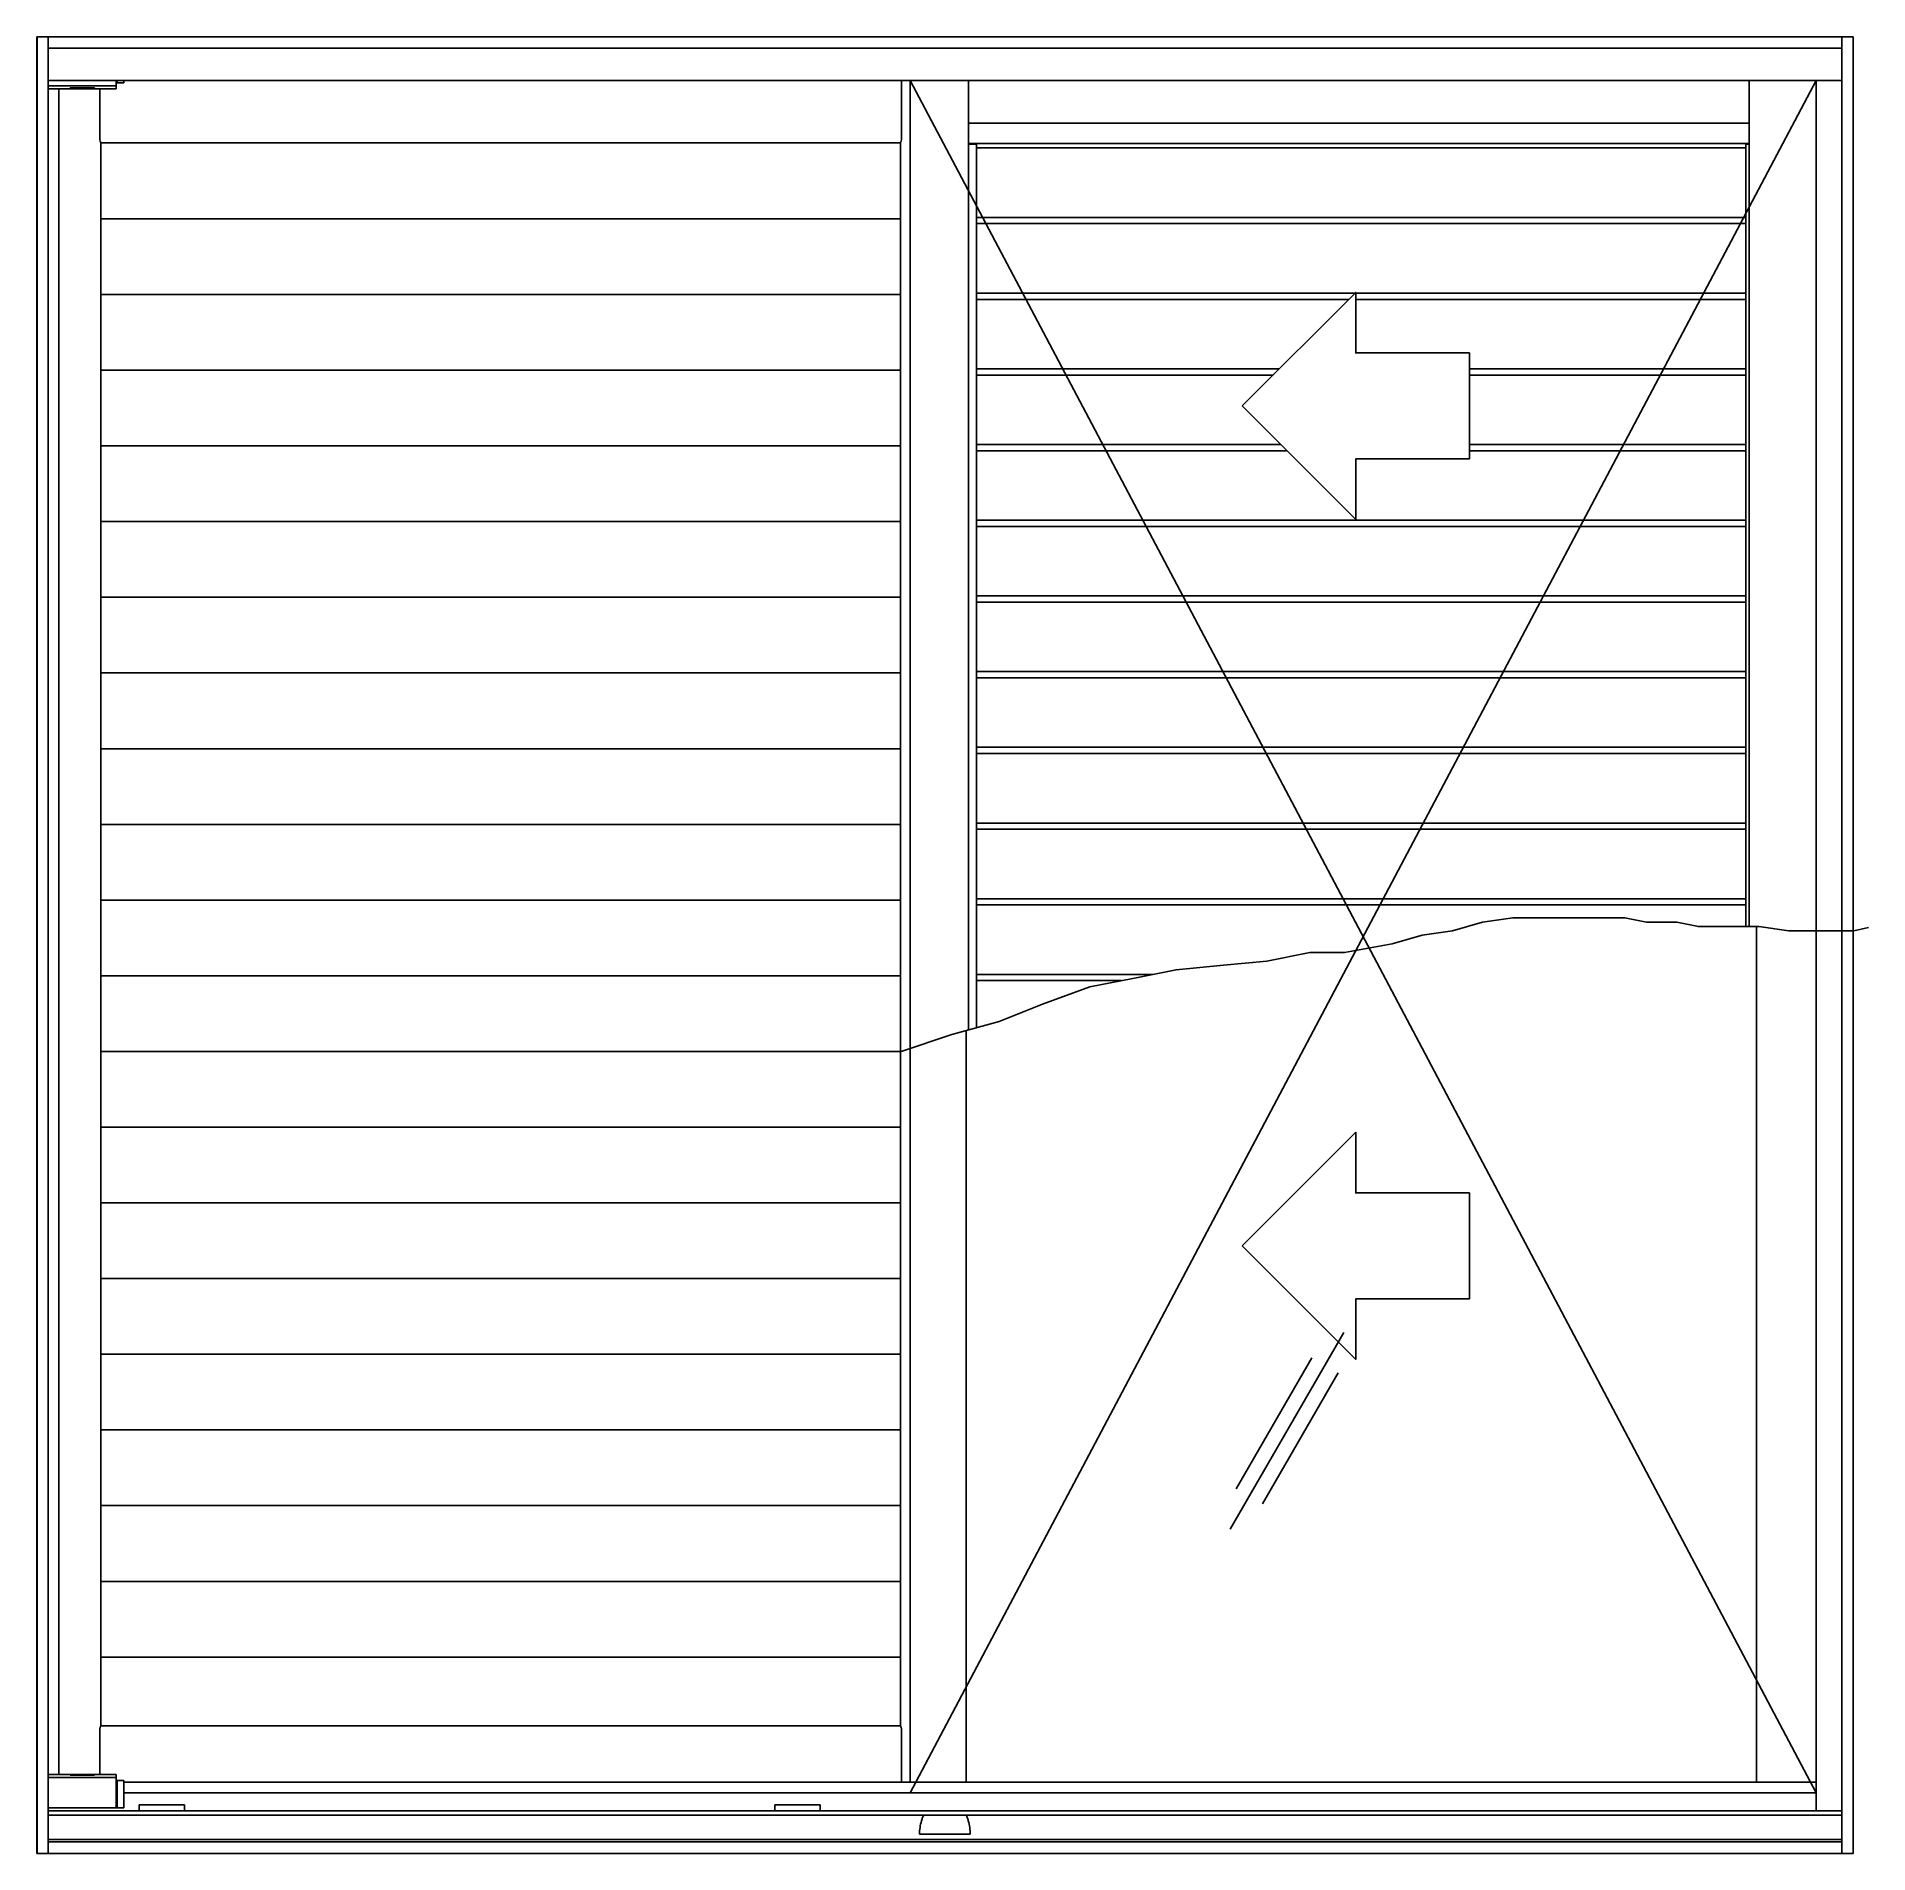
# Model space of a CAD drawing. Header units: millimetres. Extents: x 433.45 to 434.66, y 1052.27 to 1053.47.
import ezdxf

# ---------------------------------------------------------------- set-up
doc = ezdxf.new("R2010")
doc.units = ezdxf.units.MM
doc.header["$LTSCALE"] = 0.5
doc.layers.add('Gravia_Janelas', color=1, linetype='Continuous')

msp = doc.modelspace()

# ---------------------------------------------------------------- linework, layer by layer
at = {"layer": 'Gravia_Janelas'}
for p, q in [((433.4531, 1053.4699), (433.4535, 1053.4699)), ((433.4531, 1053.4699), (433.4531, 1052.2699)), ((433.4603, 1053.4699), (433.4535, 1053.4699)), ((433.4603, 1053.4699), (433.4607, 1053.4699)), ((433.4607, 1053.4699), (433.4607, 1053.4695)), ((433.4607, 1053.4699), (434.6455, 1053.4699)), ((433.4607, 1053.4627), (433.4607, 1053.4695)), ((433.4607, 1053.4627), (433.4607, 1053.4623)), ((433.4607, 1053.4623), (434.6455, 1053.4623)), ((433.4607, 1053.4623), (433.4607, 1052.2775)), ((434.6455, 1053.4695), (434.6455, 1053.4699)), ((434.6459, 1053.4699), (434.6455, 1053.4699)), ((434.6455, 1053.4695), (434.6455, 1053.4627)), ((434.6455, 1053.4623), (434.6455, 1053.4627)), ((434.6455, 1053.4623), (434.6455, 1052.2775)), ((434.6459, 1053.4699), (434.6527, 1053.4699)), ((434.6531, 1053.4699), (434.6527, 1053.4699)), ((434.6531, 1053.4699), (434.6531, 1052.2699)), ((434.6455, 1053.4409), (433.4607, 1053.4409)), ((433.5057, 1053.4375), (433.5057, 1053.4409)), ((433.5062, 1053.4395), (433.5057, 1053.4395)), ((433.5062, 1053.4409), (433.5062, 1053.4395)), ((433.5087, 1053.4395), (433.5062, 1053.4395)), ((433.5087, 1053.4395), (433.5107, 1053.4395)), ((433.5107, 1053.4409), (433.5107, 1053.4395)), ((434.6285, 1053.4409), (434.0301, 1052.31)), ((434.6285, 1052.31), (434.0301, 1053.4409)), ((434.0301, 1052.317), (434.0301, 1053.4409)), ((434.0686, 1052.8138), (434.0686, 1053.4409)), ((434.5844, 1052.8821), (434.5844, 1053.4409)), ((434.6285, 1053.4409), (434.6285, 1052.298)), ((433.5057, 1053.4375), (433.4607, 1053.4375)), ((433.4752, 1053.4355), (433.4607, 1053.4355)), ((433.4677, 1053.4355), (433.4677, 1052.3221)), ((433.4912, 1053.436), (433.4752, 1053.436)), ((433.4752, 1053.436), (433.4752, 1053.4355)), ((433.4752, 1053.436), (433.4912, 1053.436)), ((433.4752, 1053.436), (433.4752, 1053.4355)), ((433.4752, 1053.4355), (433.4912, 1053.4355)), ((433.4912, 1053.4355), (433.4912, 1053.436)), ((433.4912, 1053.436), (433.4912, 1053.4355)), ((433.5057, 1053.4355), (433.4912, 1053.4355)), ((433.5057, 1053.4355), (433.5057, 1053.4375)), ((434.5844, 1053.4128), (434.0686, 1053.4128)), ((433.4955, 1052.3541), (433.4955, 1053.3998)), ((434.0237, 1052.3541), (434.0237, 1053.3998)), ((434.5844, 1053.3993), (434.0686, 1053.3993)), ((434.0686, 1053.3988), (434.0739, 1053.3988)), ((434.0739, 1053.3964), (434.0739, 1053.3993)), ((434.0739, 1053.3954), (434.0739, 1053.3964)), ((434.5821, 1053.3964), (434.0739, 1053.3964)), ((434.0739, 1053.3954), (434.0739, 1053.3925)), ((434.0739, 1053.3535), (434.0739, 1053.3925)), ((434.5821, 1053.3993), (434.5821, 1053.3964)), ((434.5821, 1053.3988), (434.5844, 1053.3988)), ((434.5821, 1053.3964), (434.5821, 1053.3954)), ((434.5821, 1053.3925), (434.5821, 1053.3954)), ((434.5821, 1053.3925), (434.5821, 1053.3535)), ((434.0739, 1053.3535), (434.0739, 1053.3505)), ((434.5821, 1053.3505), (434.5821, 1053.3535)), ((434.0237, 1053.3496), (433.4955, 1053.3496)), ((434.0739, 1053.3464), (434.0739, 1053.3505)), ((434.5821, 1053.3505), (434.0739, 1053.3505)), ((434.0739, 1053.3454), (434.0739, 1053.3464)), ((434.5821, 1053.3464), (434.0739, 1053.3464)), ((434.0739, 1053.3454), (434.0739, 1053.3425)), ((434.0739, 1053.3035), (434.0739, 1053.3425)), ((434.5821, 1053.3505), (434.5821, 1053.3464)), ((434.5821, 1053.3464), (434.5821, 1053.3454)), ((434.5821, 1053.3425), (434.5821, 1053.3454)), ((434.5821, 1053.3425), (434.5821, 1053.3035)), ((434.0237, 1053.2996), (433.4955, 1053.2996)), ((434.0739, 1053.3035), (434.0739, 1053.3005)), ((434.0739, 1053.2964), (434.0739, 1053.3005)), ((434.324, 1053.3005), (434.0739, 1053.3005)), ((434.0739, 1053.2954), (434.0739, 1053.2964)), ((434.3199, 1053.2964), (434.0739, 1053.2964)), ((434.0739, 1053.2954), (434.0739, 1053.2925)), ((434.5821, 1053.3005), (434.3245, 1053.3005)), ((434.5821, 1053.2964), (434.3245, 1053.2964)), ((434.5821, 1053.3005), (434.5821, 1053.3035)), ((434.5821, 1053.3005), (434.5821, 1053.2964)), ((434.5821, 1053.2964), (434.5821, 1053.2954)), ((434.5821, 1053.2925), (434.5821, 1053.2954)), ((434.0739, 1053.2535), (434.0739, 1053.2925)), ((434.5821, 1053.2925), (434.5821, 1053.2535)), ((434.0237, 1053.2496), (433.4955, 1053.2496)), ((434.0739, 1053.2535), (434.0739, 1053.2505)), ((434.0739, 1053.2464), (434.0739, 1053.2505)), ((434.274, 1053.2505), (434.0739, 1053.2505)), ((434.0739, 1053.2454), (434.0739, 1053.2464)), ((434.2699, 1053.2464), (434.0739, 1053.2464)), ((434.0739, 1053.2454), (434.0739, 1053.2425)), ((434.5821, 1053.2505), (434.3995, 1053.2505)), ((434.5821, 1053.2464), (434.3995, 1053.2464)), ((434.5821, 1053.2505), (434.5821, 1053.2535)), ((434.5821, 1053.2505), (434.5821, 1053.2464)), ((434.5821, 1053.2464), (434.5821, 1053.2454)), ((434.5821, 1053.2425), (434.5821, 1053.2454)), ((434.0739, 1053.2035), (434.0739, 1053.2425)), ((434.5821, 1053.2425), (434.5821, 1053.2035)), ((434.0237, 1053.1996), (433.4955, 1053.1996)), ((434.0739, 1053.2035), (434.0739, 1053.2005)), ((434.0739, 1053.1964), (434.0739, 1053.2005)), ((434.275, 1053.2005), (434.0739, 1053.2005)), ((434.2791, 1053.1964), (434.0739, 1053.1964)), ((434.0739, 1053.1954), (434.0739, 1053.1964)), ((434.5821, 1053.2005), (434.3995, 1053.2005)), ((434.5821, 1053.1964), (434.3995, 1053.1964)), ((434.5821, 1053.2005), (434.5821, 1053.2035)), ((434.5821, 1053.2005), (434.5821, 1053.1964)), ((434.5821, 1053.1964), (434.5821, 1053.1954)), ((434.0739, 1053.1954), (434.0739, 1053.1925)), ((434.0739, 1053.1535), (434.0739, 1053.1925)), ((434.5821, 1053.1925), (434.5821, 1053.1954)), ((434.5821, 1053.1925), (434.5821, 1053.1535)), ((434.0237, 1053.1496), (433.4955, 1053.1496)), ((434.0739, 1053.1535), (434.0739, 1053.1505)), ((434.0739, 1053.1464), (434.0739, 1053.1505)), ((434.5821, 1053.1505), (434.0739, 1053.1505)), ((434.5821, 1053.1505), (434.5821, 1053.1535)), ((434.5821, 1053.1505), (434.5821, 1053.1464)), ((434.0739, 1053.1454), (434.0739, 1053.1464)), ((434.5821, 1053.1464), (434.0739, 1053.1464)), ((434.0739, 1053.1454), (434.0739, 1053.1425)), ((434.0739, 1053.0035), (434.0739, 1053.1425)), ((434.5821, 1053.1464), (434.5821, 1053.1454)), ((434.5821, 1053.1425), (434.5821, 1053.1454)), ((434.5821, 1053.1425), (434.5821, 1053.0035)), ((434.0237, 1053.0996), (433.4955, 1053.0996)), ((434.5821, 1053.1005), (434.0739, 1053.1005)), ((434.5821, 1053.0964), (434.0739, 1053.0964)), ((434.0237, 1053.0496), (433.4955, 1053.0496)), ((434.5821, 1053.0505), (434.0739, 1053.0505)), ((434.5821, 1053.0464), (434.0739, 1053.0464)), ((434.0739, 1053.0035), (434.0739, 1053.0005)), ((434.5821, 1053.0005), (434.5821, 1053.0035)), ((434.0237, 1052.9996), (433.4955, 1052.9996)), ((434.0739, 1052.9964), (434.0739, 1053.0005)), ((434.5821, 1053.0005), (434.0739, 1053.0005)), ((434.0739, 1052.9954), (434.0739, 1052.9964)), ((434.5821, 1052.9964), (434.0739, 1052.9964)), ((434.0739, 1052.9954), (434.0739, 1052.9925)), ((434.0739, 1052.9535), (434.0739, 1052.9925)), ((434.5821, 1053.0005), (434.5821, 1052.9964)), ((434.5821, 1052.9964), (434.5821, 1052.9954)), ((434.5821, 1052.9925), (434.5821, 1052.9954)), ((434.5821, 1052.9925), (434.5821, 1052.9535)), ((434.0237, 1052.9496), (433.4955, 1052.9496)), ((434.0739, 1052.9535), (434.0739, 1052.9505)), ((434.0739, 1052.9464), (434.0739, 1052.9505)), ((434.5821, 1052.9505), (434.0739, 1052.9505)), ((434.0739, 1052.9454), (434.0739, 1052.9464)), ((434.5821, 1052.9464), (434.0739, 1052.9464)), ((434.0739, 1052.9454), (434.0739, 1052.9425)), ((434.0739, 1052.9035), (434.0739, 1052.9425)), ((434.5821, 1052.9505), (434.5821, 1052.9535)), ((434.5821, 1052.9505), (434.5821, 1052.9464)), ((434.5821, 1052.9464), (434.5821, 1052.9454)), ((434.5821, 1052.9425), (434.5821, 1052.9454)), ((434.5821, 1052.9425), (434.5821, 1052.9035)), ((434.0237, 1052.8996), (433.4955, 1052.8996)), ((434.0739, 1052.9035), (434.0739, 1052.9005)), ((434.0739, 1052.8964), (434.0739, 1052.9005)), ((434.5821, 1052.9005), (434.0739, 1052.9005)), ((434.0739, 1052.8954), (434.0739, 1052.8964)), ((434.5821, 1052.8964), (434.0739, 1052.8964)), ((434.0739, 1052.8954), (434.0739, 1052.8925)), ((434.5821, 1052.9005), (434.5821, 1052.9035)), ((434.5821, 1052.9005), (434.5821, 1052.8964)), ((434.5821, 1052.8964), (434.5821, 1052.8954)), ((434.5821, 1052.8925), (434.5821, 1052.8954)), ((434.0739, 1052.8535), (434.0739, 1052.8925)), ((434.5821, 1052.8925), (434.5821, 1052.8821)), ((434.5892, 1052.8821), (434.5892, 1052.317)), ((434.0237, 1052.8496), (433.4955, 1052.8496)), ((434.0739, 1052.8535), (434.0739, 1052.8505)), ((434.0739, 1052.8464), (434.0739, 1052.8505)), ((434.1901, 1052.8505), (434.0739, 1052.8505)), ((434.0739, 1052.8454), (434.0739, 1052.8464)), ((434.1696, 1052.8464), (434.0739, 1052.8464)), ((434.0739, 1052.8454), (434.0739, 1052.8425)), ((434.0739, 1052.8153), (434.0739, 1052.8425)), ((434.067, 1052.8134), (434.067, 1052.317)), ((434.0237, 1052.7996), (433.4955, 1052.7996)), ((434.0237, 1052.7496), (433.4955, 1052.7496)), ((434.0237, 1052.6996), (433.4955, 1052.6996)), ((434.0237, 1052.6496), (433.4955, 1052.6496)), ((434.3166, 1052.614), (434.2416, 1052.484)), ((434.0237, 1052.5996), (433.4955, 1052.5996)), ((434.2954, 1052.5973), (434.2454, 1052.5107)), ((434.3128, 1052.5873), (434.2628, 1052.5007)), ((434.0237, 1052.5496), (433.4955, 1052.5496)), ((434.0237, 1052.4996), (433.4955, 1052.4996)), ((434.0237, 1052.4496), (433.4955, 1052.4496)), ((434.0237, 1052.3996), (433.4955, 1052.3996)), ((433.4607, 1052.3221), (433.4752, 1052.3221)), ((433.4607, 1052.3201), (433.5057, 1052.3201)), ((433.4752, 1052.3221), (433.4752, 1052.3216)), ((433.4912, 1052.3221), (433.4752, 1052.3221)), ((433.4752, 1052.3216), (433.4752, 1052.3221)), ((433.4752, 1052.3216), (433.4912, 1052.3216)), ((433.4912, 1052.3216), (433.4752, 1052.3216)), ((433.4912, 1052.3221), (433.5057, 1052.3221)), ((433.4912, 1052.3216), (433.4912, 1052.3221)), ((433.4912, 1052.3216), (433.4912, 1052.3221)), ((433.5057, 1052.3221), (433.5057, 1052.3201)), ((433.5057, 1052.3201), (433.5057, 1052.3001)), ((433.5057, 1052.3181), (433.5062, 1052.3181)), ((433.5062, 1052.3001), (433.5062, 1052.3181)), ((433.5062, 1052.3181), (433.5087, 1052.3181)), ((433.5107, 1052.3181), (433.5087, 1052.3181)), ((433.5107, 1052.3181), (433.5107, 1052.3001)), ((434.0301, 1052.317), (433.5107, 1052.317)), ((434.6285, 1052.317), (433.5107, 1052.317)), ((433.5107, 1052.31), (434.0275, 1052.31)), ((433.5207, 1052.302), (433.5207, 1052.2984)), ((433.5507, 1052.302), (433.5207, 1052.302)), ((433.5507, 1052.2984), (433.5507, 1052.302)), ((433.9407, 1052.302), (433.9407, 1052.2984)), ((433.9707, 1052.302), (433.9407, 1052.302)), ((433.9707, 1052.2984), (433.9707, 1052.302)), ((434.0524, 1052.31), (434.0275, 1052.31)), ((434.0528, 1052.31), (434.0524, 1052.31)), ((434.0528, 1052.31), (434.0542, 1052.31)), ((434.0671, 1052.31), (434.0542, 1052.31)), ((434.0671, 1052.31), (434.0686, 1052.31)), ((434.5844, 1052.31), (434.0686, 1052.31)), ((434.5844, 1052.31), (434.5859, 1052.31)), ((434.5988, 1052.31), (434.5859, 1052.31)), ((434.5988, 1052.31), (434.6003, 1052.31)), ((434.6007, 1052.31), (434.6003, 1052.31)), ((434.6285, 1052.31), (434.6007, 1052.31)), ((433.4607, 1052.3001), (433.5057, 1052.3001)), ((433.4607, 1052.298), (434.6286, 1052.298)), ((434.6455, 1052.2951), (433.4607, 1052.2951)), ((433.5062, 1052.3001), (433.5057, 1052.3001)), ((433.5087, 1052.3001), (433.5062, 1052.3001)), ((433.5087, 1052.3001), (433.5107, 1052.3001)), ((433.5207, 1052.2984), (433.5207, 1052.298)), ((433.5507, 1052.298), (433.5507, 1052.2984)), ((433.9407, 1052.2984), (433.9407, 1052.298)), ((433.9707, 1052.298), (433.9707, 1052.2984)), ((434.6286, 1052.298), (434.6297, 1052.298)), ((434.6451, 1052.298), (434.6297, 1052.298)), ((434.6455, 1052.298), (434.6451, 1052.298)), ((433.4607, 1052.279), (434.6455, 1052.279)), ((433.4607, 1052.2775), (433.4607, 1052.2771)), ((433.4607, 1052.2775), (434.6455, 1052.2775)), ((433.4607, 1052.2703), (433.4607, 1052.2771)), ((434.0363, 1052.2825), (434.0377, 1052.2825)), ((434.0389, 1052.2825), (434.0377, 1052.2825)), ((434.0389, 1052.2825), (434.0673, 1052.2825)), ((434.0685, 1052.2825), (434.0673, 1052.2825)), ((434.0685, 1052.2825), (434.0698, 1052.2825)), ((434.6455, 1052.2771), (434.6455, 1052.2775)), ((434.6455, 1052.2771), (434.6455, 1052.2703)), ((433.4535, 1052.2699), (433.4531, 1052.2699)), ((433.4535, 1052.2699), (433.4603, 1052.2699)), ((433.4607, 1052.2699), (433.4603, 1052.2699)), ((433.4607, 1052.2703), (433.4607, 1052.2699)), ((433.4607, 1052.2699), (434.6455, 1052.2699)), ((434.6455, 1052.2699), (434.6455, 1052.2703)), ((434.6455, 1052.2699), (434.6459, 1052.2699)), ((434.6527, 1052.2699), (434.6459, 1052.2699)), ((434.6527, 1052.2699), (434.6531, 1052.2699))]:
    msp.add_line(p, q, dxfattribs=at)
at = {"layer": 'Gravia_Janelas', "color": 2}
msp.add_lwpolyline([(434.6531, 1053.4699), (433.4535, 1053.4699), (433.4535, 1052.2699), (434.6531, 1052.2699)], close=True, dxfattribs=at)
at = {"layer": 'Gravia_Janelas', "flags": 128}
for points in [[(433.4948, 1053.4355), (433.4948, 1053.4017), (433.4951, 1053.4008), (433.4951, 1053.4007), (433.4951, 1053.4007), (433.4951, 1053.4006), (433.4952, 1053.4006), (433.4952, 1053.4005), (433.4952, 1053.4005), (433.4952, 1053.4004), (433.4952, 1053.4004), (433.4952, 1053.4003), (433.4952, 1053.4003), (433.4953, 1053.4003), (433.4954, 1053.3998), (434.0237, 1053.3998), (434.0237, 1053.3999), (434.0238, 1053.3999), (434.0238, 1053.3999), (434.0238, 1053.4), (434.0238, 1053.4), (434.0238, 1053.4), (434.0238, 1053.4001), (434.0238, 1053.4001), (434.0238, 1053.4001), (434.0239, 1053.4002), (434.0239, 1053.4002), (434.0239, 1053.4003), (434.0239, 1053.4003), (434.0239, 1053.4003), (434.0239, 1053.4004), (434.0239, 1053.4004), (434.024, 1053.4005), (434.024, 1053.4005), (434.024, 1053.4006), (434.024, 1053.4006), (434.024, 1053.4007), (434.024, 1053.4007), (434.0241, 1053.4008), (434.0244, 1053.4017), (434.0244, 1053.4409)], [(433.4948, 1052.3221), (433.4948, 1052.3522), (433.4951, 1052.3532), (433.4951, 1052.3532), (433.4951, 1052.3533), (433.4951, 1052.3533), (433.4952, 1052.3534), (433.4952, 1052.3534), (433.4952, 1052.3535), (433.4952, 1052.3535), (433.4952, 1052.3536), (433.4952, 1052.3536), (433.4952, 1052.3537), (433.4953, 1052.3537), (433.4953, 1052.3537), (433.4953, 1052.3538), (433.4953, 1052.3538), (433.4953, 1052.3539), (433.4953, 1052.3539), (433.4953, 1052.3539), (433.4954, 1052.354), (433.4954, 1052.354), (433.4954, 1052.354), (433.4954, 1052.3541), (433.4954, 1052.3541), (433.4954, 1052.3541), (434.0237, 1052.3541), (434.0239, 1052.3537), (434.0239, 1052.3537), (434.0239, 1052.3537), (434.0239, 1052.3536), (434.0239, 1052.3536), (434.0239, 1052.3535), (434.024, 1052.3535), (434.024, 1052.3534), (434.024, 1052.3534), (434.024, 1052.3533), (434.024, 1052.3533), (434.024, 1052.3532), (434.0241, 1052.3532), (434.0244, 1052.3522), (434.0244, 1052.317)], [(434.0384, 1052.2939), (434.0384, 1052.2939), (434.0384, 1052.2939), (434.0384, 1052.2939), (434.0384, 1052.2939), (434.0384, 1052.2939), (434.0384, 1052.2939), (434.0384, 1052.2938), (434.0384, 1052.2938), (434.0384, 1052.2938), (434.0384, 1052.2938), (434.0384, 1052.2938), (434.0384, 1052.2938), (434.0384, 1052.2938), (434.0384, 1052.2938), (434.0384, 1052.2938), (434.0384, 1052.2938), (434.0384, 1052.2937), (434.0384, 1052.2937), (434.0383, 1052.2937), (434.0383, 1052.2937), (434.0383, 1052.2937), (434.0383, 1052.2937), (434.0383, 1052.2937), (434.0383, 1052.2937)], [(434.0393, 1052.2951), (434.0393, 1052.295), (434.0392, 1052.295), (434.0392, 1052.295), (434.0392, 1052.2949), (434.0391, 1052.2949), (434.0391, 1052.2949), (434.039, 1052.2948), (434.039, 1052.2948), (434.039, 1052.2948), (434.0389, 1052.2947), (434.0389, 1052.2947), (434.0388, 1052.2946), (434.0388, 1052.2946), (434.0388, 1052.2945), (434.0387, 1052.2945), (434.0387, 1052.2944), (434.0386, 1052.2944), (434.0386, 1052.2943), (434.0386, 1052.2942), (434.0385, 1052.2942), (434.0385, 1052.2941), (434.0385, 1052.294), (434.0384, 1052.294), (434.0384, 1052.2939)], [(434.0677, 1052.2939), (434.0677, 1052.294), (434.0677, 1052.294), (434.0676, 1052.2941), (434.0676, 1052.2942), (434.0676, 1052.2942), (434.0675, 1052.2943), (434.0675, 1052.2944), (434.0675, 1052.2944), (434.0674, 1052.2945), (434.0674, 1052.2945), (434.0674, 1052.2946), (434.0673, 1052.2946), (434.0673, 1052.2947), (434.0672, 1052.2947), (434.0672, 1052.2948), (434.0672, 1052.2948), (434.0671, 1052.2948), (434.0671, 1052.2949), (434.067, 1052.2949), (434.067, 1052.2949), (434.0669, 1052.295), (434.0669, 1052.295), (434.0669, 1052.295), (434.0668, 1052.2951)], [(434.0678, 1052.2937), (434.0678, 1052.2937), (434.0678, 1052.2937), (434.0678, 1052.2937), (434.0678, 1052.2937), (434.0678, 1052.2937), (434.0678, 1052.2937), (434.0678, 1052.2937), (434.0678, 1052.2938), (434.0678, 1052.2938), (434.0678, 1052.2938), (434.0678, 1052.2938), (434.0678, 1052.2938), (434.0678, 1052.2938), (434.0678, 1052.2938), (434.0678, 1052.2938), (434.0678, 1052.2938), (434.0678, 1052.2938), (434.0678, 1052.2939), (434.0677, 1052.2939), (434.0677, 1052.2939), (434.0677, 1052.2939), (434.0677, 1052.2939), (434.0677, 1052.2939), (434.0677, 1052.2939)]]:
    msp.add_lwpolyline(points, dxfattribs=at)
at = {"layer": 'Gravia_Janelas'}
for points in [[(434.2495, 1053.226), (434.3245, 1053.151), (434.3245, 1053.191), (434.3995, 1053.191), (434.3995, 1053.261), (434.3245, 1053.261), (434.3245, 1053.301), (434.2495, 1053.226)], [(434.2495, 1052.6712), (434.3245, 1052.7462), (434.3245, 1052.7062), (434.3995, 1052.7062), (434.3995, 1052.6362), (434.3245, 1052.6362), (434.3245, 1052.5962), (434.2495, 1052.6712)]]:
    msp.add_lwpolyline(points, close=True, dxfattribs=at)
msp.add_lwpolyline([(434.0234, 1052.7994), (434.0576, 1052.8108), (434.0889, 1052.8194), (434.1175, 1052.8308), (434.1488, 1052.8422), (434.1773, 1052.8479), (434.2058, 1052.8536), (434.2372, 1052.8565), (434.2657, 1052.8593), (434.2942, 1052.865), (434.317, 1052.865), (434.3484, 1052.8707), (434.3683, 1052.8764), (434.3883, 1052.8793), (434.4082, 1052.885), (434.4282, 1052.8878), (434.4424, 1052.8878), (434.4567, 1052.8878), (434.471, 1052.8878), (434.4852, 1052.8878), (434.5023, 1052.8878), (434.5166, 1052.885), (434.5365, 1052.885), (434.5508, 1052.8821), (434.565, 1052.8821), (434.5907, 1052.8821), (434.6106, 1052.8793), (434.6335, 1052.8793), (434.6534, 1052.8793), (434.6631, 1052.8814)], dxfattribs=at)
for centre, start, end in [((434.0683, 1052.2825), 163.6817, 180), ((434.0683, 1052.2825), 159.6191, 163.6817), ((434.0378, 1052.2825), 16.3183, 20.3809), ((434.0378, 1052.2825), 0, 16.3183)]:
    msp.add_arc(centre, 0.032, start, end, dxfattribs=at)

doc.saveas('drawing.dxf')
